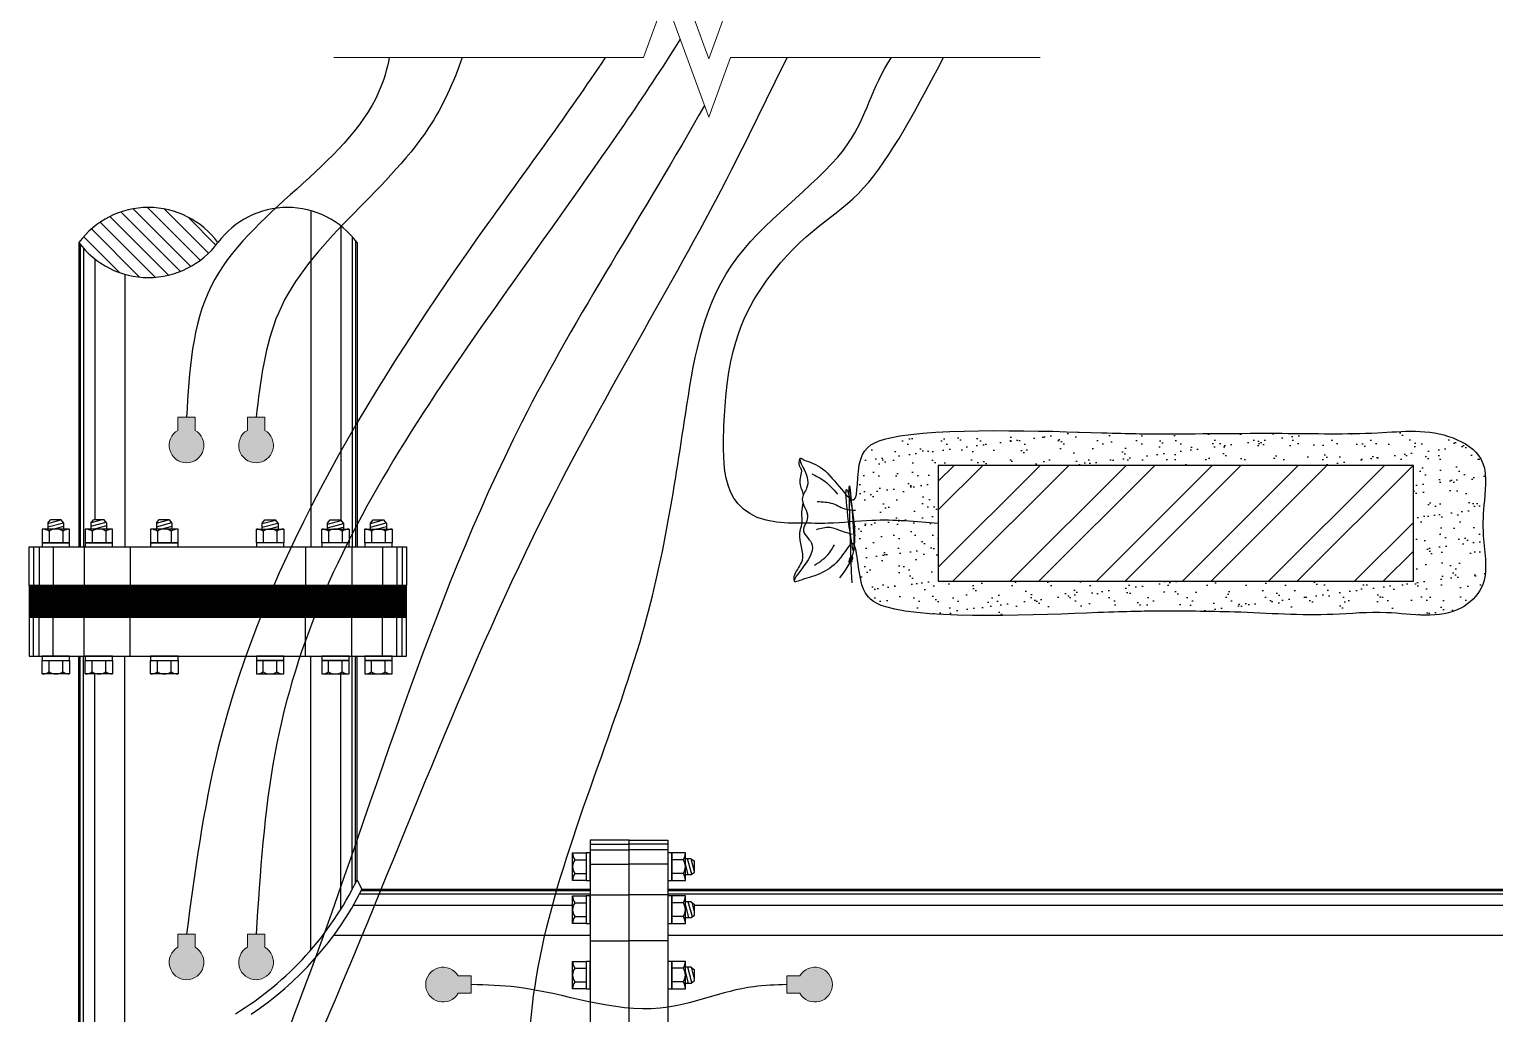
# Model space of a CAD drawing. Header units: inches. Extents: x 0 to 4744, y 0 to 4696.
# Drawn here: x 2213.6 to 2276.8, y 4483.1 to 4525.5 of the extents above; entities that cross this region are included whole.
import ezdxf

# ---------------------------------------------------------------- set-up
doc = ezdxf.new("R2010")
doc.units = ezdxf.units.IN
doc.header["$LTSCALE"] = 0.2
doc.header["$MEASUREMENT"] = 0
doc.layers.add('E-ANDS', color=171, linetype='Continuous')
for name, color, linetype, lineweight in [('E-WELD', 52, 'Continuous', 15), ('E-WIRE-LEAD', 50, 'Continuous', 25), ('G-DIMS-JOG', 6, 'Continuous', 20), ('U-PIPE-FIK', 221, 'Continuous', 20)]:
    doc.layers.add(name, color=color, linetype=linetype, lineweight=lineweight)
pattern_1 = [(15, (2859.29862, 5689.04809), (-0.038870296, 0.145065921), [])]
pattern_2 = [(285, (3426.97557, 3844.856), (0.145065921, 0.038870296), [])]

msp = doc.modelspace()

# ---------------------------------------------------------------- hatches: boundary and pattern name
h = msp.add_hatch()
h.set_pattern_fill('ANSI31', color=256, scale=3.781419, angle=450)
h.set_pattern_definition([(135, (-1015.8077, 3841.14934), (-0.33423339, -0.33423339), [])])
h.paths.add_polyline_path([(2221.73248, 4516.33726, 0.50375448), (2215.73248, 4516.33726, 0.50375448)])
h = msp.add_hatch()
h.set_pattern_fill('ANSI31', color=256, scale=1.201466, angle=690)
h.set_pattern_definition(pattern_1)
h.paths.add_polyline_path([(2215.08768, 4504.22431), (2214.97485, 4504.36981), (2214.51295, 4504.36981), (2214.40012, 4504.22431), (2214.40012, 4503.97162), (2215.08768, 4503.97162)])
h = msp.add_hatch()
h.set_pattern_fill('ANSI31', color=256, scale=1.201466, angle=690)
h.set_pattern_definition(pattern_1)
h.paths.add_polyline_path([(2216.94423, 4504.22431), (2216.8314, 4504.36981), (2216.3695, 4504.36981), (2216.25667, 4504.22431), (2216.25667, 4503.97162), (2216.94423, 4503.97162)])
h = msp.add_hatch()
h.set_pattern_fill('ANSI31', color=256, scale=1.201466, angle=690)
h.set_pattern_definition(pattern_1)
h.paths.add_polyline_path([(2219.76344, 4504.22431), (2219.65062, 4504.36981), (2219.18871, 4504.36981), (2219.07589, 4504.22431), (2219.07589, 4503.97162), (2219.76344, 4503.97162)])
h = msp.add_hatch()
h.set_pattern_fill('ANSI31', color=256, scale=1.201466, angle=690)
h.set_pattern_definition(pattern_1)
h.paths.add_polyline_path([(2223.63772, 4504.22431), (2223.75055, 4504.36981), (2224.21246, 4504.36981), (2224.32528, 4504.22431), (2224.32528, 4503.97162), (2223.63772, 4503.97162)])
h = msp.add_hatch()
h.set_pattern_fill('ANSI31', color=256, scale=1.201466, angle=690)
h.set_pattern_definition(pattern_1)
h.paths.add_polyline_path([(2226.45694, 4504.22431), (2226.56976, 4504.36981), (2227.03167, 4504.36981), (2227.1445, 4504.22431), (2227.1445, 4503.97162), (2226.45694, 4503.97162)])
h = msp.add_hatch()
h.set_pattern_fill('ANSI31', color=256, scale=1.201466, angle=690)
h.set_pattern_definition(pattern_1)
h.paths.add_polyline_path([(2228.31349, 4504.22431), (2228.42632, 4504.36981), (2228.88822, 4504.36981), (2229.00105, 4504.22431), (2229.00105, 4503.97162), (2228.31349, 4503.97162)])
h = msp.add_hatch()
h.set_pattern_fill('ANSI31', color=256, scale=1.201466, angle=600)
h.set_pattern_definition(pattern_2)
h.paths.add_polyline_path([(2242.15178, 4489.06695), (2242.29729, 4489.17977), (2242.29729, 4489.64168), (2242.15178, 4489.7545), (2241.8991, 4489.7545), (2241.8991, 4489.06695)])
h = msp.add_hatch()
h.set_pattern_fill('ANSI31', color=256, scale=1.201466, angle=600)
h.set_pattern_definition(pattern_2)
h.paths.add_polyline_path([(2242.15178, 4487.21039), (2242.29729, 4487.32322), (2242.29729, 4487.78512), (2242.15178, 4487.89795), (2241.8991, 4487.89795), (2241.8991, 4487.21039)])
h = msp.add_hatch()
h.set_pattern_fill('ANSI31', color=256, scale=1.201466, angle=600)
h.set_pattern_definition(pattern_2)
h.paths.add_polyline_path([(2242.15178, 4484.39118), (2242.29729, 4484.50401), (2242.29729, 4484.96591), (2242.15178, 4485.07874), (2241.8991, 4485.07874), (2241.8991, 4484.39118)])
at = {"layer": 'E-ANDS'}
h = msp.add_hatch(dxfattribs=at)
h.set_pattern_fill('AR-SAND', color=256, scale=0.540805, angle=180)
h.set_pattern_definition([(217.5, (1635.7619, 620.3028), (0.03406715, -1.04203683), [0, -0.82202431, 0, -0.9193693, 0, -0.87880889]), (187.5, (1635.7619, 620.3028), (-0.9571049, -1.52623203), [0, -0.44346049, 0, -0.7409035, 0, -0.28392287]), (147.5, (1636.4271, 620.3028), (-1.68414495, -0.00306045), [0, -0.27040273, 0, -0.97344985, 0, -1.27089285]), (137.5, (1636.4271, 620.3028), (-1.6257297, -0.47465175), [0, -0.13520137, 0, -0.63815045, 0, -0.73008738])])
edge = h.paths.add_edge_path()
edge.add_spline(control_points=[(2249.18416, 4503.28442), (2249.3241, 4503.02761), (2249.36526, 4501.27902), (2251.0068, 4499.97273), (2260.05404, 4500.40971), (2262.29677, 4500.43678), (2266.02996, 4500.42532), (2269.19101, 4500.17824), (2272.41979, 4500.51209), (2274.8713, 4499.95203), (2276.66637, 4501.65821), (2276.23619, 4503.49083), (2276.35691, 4505.25696), (2276.55846, 4507.06229), (2274.46502, 4508.36851), (2271.44053, 4508.03143), (2267.37897, 4508.14655), (2262.89276, 4508.06176), (2260.05184, 4508.11289), (2251.25752, 4508.42624), (2249.17198, 4507.29258), (2249.3912, 4505.16018), (2249.09664, 4505.23514), (2249.04816, 4505.26533)], knot_values=[3.64668694, 3.64668694, 3.64668694, 3.64668694, 5.79161779, 7.83904331, 14.76296049, 18.68407004, 23.36805119, 29.58792834, 32.97475265, 37.70071389, 39.5063217, 42.7723517, 45.00297157, 47.62889379, 49.82782979, 54.60754546, 60.6308617, 68.28693928, 71.98865854, 78.89467464, 81.18338428, 83.78706041, 84.21330523, 84.21330523, 84.21330523, 84.21330523], degree=3, periodic=0)
edge.add_spline(control_points=[(2249.04816, 4505.26533), (2249.05755, 4505.15662), (2249.06736, 4505.03691), (2249.07717, 4504.91111)], knot_values=[4.38798511, 4.38798511, 4.38798511, 4.38798511, 4.67693411, 4.67693411, 4.67693411, 4.67693411], degree=3, periodic=0)
edge.add_spline(control_points=[(2249.07717, 4504.91111), (2249.16488, 4504.42614), (2249.23119, 4503.79758), (2249.18416, 4503.28442)], knot_values=[10.48134899, 10.48134899, 10.48134899, 10.48134899, 11.66957798, 11.66957798, 11.66957798, 11.66957798], degree=3, periodic=0)
h.paths.add_polyline_path([(2252.80693, 4506.72114), (2273.30693, 4506.72114), (2273.30693, 4501.72114), (2252.80693, 4501.72114)], flags=16)
h = msp.add_hatch(dxfattribs=at)
h.set_pattern_fill('ANSI32', color=256, scale=7, angle=180)
h.set_pattern_definition([(225, (1364.071, 1830.4432), (1.8561553, -1.8561553), []), (225, (1362.8334, 1830.4432), (1.8561553, -1.8561553), [])])
h.paths.add_polyline_path([(2273.30693, 4506.72114), (2273.30693, 4501.72114), (2252.80693, 4501.72114), (2252.80693, 4506.72114)])
at = {"layer": 'E-WELD'}
h = msp.add_hatch(color=256, dxfattribs=at)
h.dxf.hatch_style = 1
edge = h.paths.add_edge_path()
edge.add_line((2220.75365, 4508.80391), (2220.00365, 4508.80391))
edge.add_line((2220.00365, 4508.80391), (2220.00365, 4508.23447))
edge.add_arc((2220.37865, 4507.58495), 0.75, 120, 420)
edge.add_line((2220.75365, 4508.23447), (2220.75365, 4508.80391))
h = msp.add_hatch(color=256, dxfattribs=at)
h.dxf.hatch_style = 1
edge = h.paths.add_edge_path()
edge.add_line((2223.75365, 4508.80391), (2223.00365, 4508.80391))
edge.add_line((2223.00365, 4508.80391), (2223.00365, 4508.23447))
edge.add_arc((2223.37865, 4507.58495), 0.75, 120, 420)
edge.add_line((2223.75365, 4508.23447), (2223.75365, 4508.80391))
h = msp.add_hatch(color=256, dxfattribs=at)
h.dxf.hatch_style = 1
edge = h.paths.add_edge_path()
edge.add_line((2220.75365, 4486.50262), (2220.00365, 4486.50262))
edge.add_line((2220.00365, 4486.50262), (2220.00365, 4485.93318))
edge.add_arc((2220.37865, 4485.28366), 0.75, 120, 420)
edge.add_line((2220.75365, 4485.93318), (2220.75365, 4486.50262))
h = msp.add_hatch(color=256, dxfattribs=at)
h.dxf.hatch_style = 1
edge = h.paths.add_edge_path()
edge.add_line((2223.75365, 4486.50262), (2223.00365, 4486.50262))
edge.add_line((2223.00365, 4486.50262), (2223.00365, 4485.93318))
edge.add_arc((2223.37865, 4485.28366), 0.75, 120, 420)
edge.add_line((2223.75365, 4485.93318), (2223.75365, 4486.50262))
h = msp.add_hatch(color=256, dxfattribs=at)
h.dxf.hatch_style = 1
edge = h.paths.add_edge_path()
edge.add_line((2232.66379, 4484.69717), (2232.66379, 4483.94717))
edge.add_line((2232.66379, 4483.94717), (2232.09435, 4483.94717))
edge.add_arc((2231.44483, 4484.32217), 0.75, 30, 330, ccw=False)
edge.add_line((2232.09435, 4484.69717), (2232.66379, 4484.69717))
h = msp.add_hatch(color=256, dxfattribs=at)
h.dxf.hatch_style = 1
edge = h.paths.add_edge_path()
edge.add_line((2246.27062, 4484.69717), (2246.27062, 4483.94717))
edge.add_line((2246.27062, 4483.94717), (2246.84006, 4483.94717))
edge.add_arc((2247.48958, 4484.32217), 0.75, 210, 510)
edge.add_line((2246.84006, 4484.69717), (2246.27062, 4484.69717))
at = {"layer": 'U-PIPE-FIK'}
h = msp.add_hatch(dxfattribs=at)
h.set_pattern_fill('ANSI31', color=256, scale=0.251877, angle=90)
h.set_pattern_definition([(135, (1802.482115, 729.05232), (-0.02226299851, -0.02226299851), [])])
h.paths.add_polyline_path([(2229.86904, 4501.53973), (2213.59593, 4501.53973), (2213.59593, 4500.15687), (2229.86904, 4500.15687)])

# ---------------------------------------------------------------- linework, layer by layer
for p, q in [((2225.74487, 4517.70863), (2225.74487, 4503.21169)), ((2227.03888, 4517.05086), (2227.03888, 4504.36051)), ((2215.73248, 4516.33726), (2215.73248, 4503.21169)), ((2215.79221, 4516.2588), (2215.79221, 4503.21169)), ((2227.52718, 4516.59052), (2227.52718, 4503.21169)), ((2227.67275, 4516.41571), (2227.67275, 4503.21169)), ((2227.73248, 4516.33726), (2227.73248, 4503.21169)), ((2215.93778, 4516.08399), (2215.93778, 4503.21169)), ((2216.42608, 4515.62365), (2216.42608, 4504.36981)), ((2217.72009, 4514.96588), (2217.72009, 4503.21169)), ((2214.40012, 4504.22431), (2214.51295, 4504.36981)), ((2215.08768, 4504.22431), (2214.97485, 4504.36981)), ((2216.25667, 4504.22431), (2216.3695, 4504.36981)), ((2216.94423, 4504.22431), (2216.8314, 4504.36981)), ((2219.07589, 4504.22431), (2219.18871, 4504.36981)), ((2219.76344, 4504.22431), (2219.65062, 4504.36981)), ((2223.63772, 4504.22431), (2223.75055, 4504.36981)), ((2224.32528, 4504.22431), (2224.21246, 4504.36981)), ((2226.45694, 4504.22431), (2226.56976, 4504.36981)), ((2227.1445, 4504.22431), (2227.03167, 4504.36981)), ((2228.31349, 4504.22431), (2228.42632, 4504.36981)), ((2229.00105, 4504.22431), (2228.88822, 4504.36981)), ((2214.44828, 4503.88414), (2214.44828, 4503.38741)), ((2215.03952, 4503.88414), (2215.03952, 4503.38741)), ((2216.30483, 4503.88414), (2216.30483, 4503.38741)), ((2216.89607, 4503.88414), (2216.89607, 4503.38741)), ((2219.12404, 4503.88414), (2219.12404, 4503.38741)), ((2219.71528, 4503.88414), (2219.71528, 4503.38741)), ((2223.68588, 4503.88414), (2223.68588, 4503.38741)), ((2224.27712, 4503.88414), (2224.27712, 4503.38741)), ((2226.5051, 4503.88414), (2226.5051, 4503.38741)), ((2227.09634, 4503.88414), (2227.09634, 4503.38741)), ((2228.36165, 4503.88414), (2228.36165, 4503.38741)), ((2228.95289, 4503.88414), (2228.95289, 4503.38741)), ((2213.77951, 4503.21169), (2213.77951, 4501.53973)), ((2214.01757, 4503.21169), (2214.01757, 4501.53973)), ((2214.62969, 4503.21169), (2214.62969, 4501.53973)), ((2215.95596, 4503.21169), (2215.95596, 4501.53973)), ((2217.94893, 4503.21169), (2217.94893, 4501.53973)), ((2225.51604, 4503.21169), (2225.51604, 4501.53973)), ((2227.50901, 4503.21169), (2227.50901, 4501.53973)), ((2228.83528, 4503.21169), (2228.83528, 4501.53973)), ((2229.4474, 4503.21169), (2229.4474, 4501.53973)), ((2229.68546, 4503.21169), (2229.68546, 4501.53973)), ((2213.77951, 4498.48491), (2213.77951, 4500.15687)), ((2214.01757, 4498.48491), (2214.01757, 4500.15687)), ((2214.62969, 4498.48491), (2214.62969, 4500.15687)), ((2215.95596, 4498.48491), (2215.95596, 4500.15687)), ((2217.94893, 4498.48491), (2217.94893, 4500.15687)), ((2225.51604, 4498.48491), (2225.51604, 4500.15687)), ((2227.50901, 4498.48491), (2227.50901, 4500.15687)), ((2228.83528, 4498.48491), (2228.83528, 4500.15687)), ((2229.4474, 4498.48491), (2229.4474, 4500.15687)), ((2229.68546, 4498.48491), (2229.68546, 4500.15687)), ((2215.73248, 4466.35938), (2215.73248, 4498.48491)), ((2215.79221, 4466.35938), (2215.79221, 4498.48491)), ((2215.93778, 4466.35938), (2215.93778, 4498.48491)), ((2217.72009, 4466.35938), (2217.72009, 4498.48491)), ((2225.74487, 4485.82022), (2225.74487, 4498.48491)), ((2227.52718, 4488.42214), (2227.52718, 4498.48491)), ((2227.67275, 4488.72254), (2227.67275, 4498.48491)), ((2227.73248, 4488.84472), (2227.73248, 4498.48491)), ((2214.44828, 4497.81246), (2214.44828, 4498.30919)), ((2215.03952, 4497.81246), (2215.03952, 4498.30919)), ((2216.30483, 4497.81246), (2216.30483, 4498.30919)), ((2216.89607, 4497.81246), (2216.89607, 4498.30919)), ((2219.12404, 4497.81246), (2219.12404, 4498.30919)), ((2219.71528, 4497.81246), (2219.71528, 4498.30919)), ((2223.68588, 4497.81246), (2223.68588, 4498.30919)), ((2224.27712, 4497.81246), (2224.27712, 4498.30919)), ((2226.5051, 4497.81246), (2226.5051, 4498.30919)), ((2227.09634, 4497.81246), (2227.09634, 4498.30919)), ((2228.36165, 4497.81246), (2228.36165, 4498.30919)), ((2228.95289, 4497.81246), (2228.95289, 4498.30919)), ((2216.42608, 4467.11931), (2216.42608, 4497.72498)), ((2227.03888, 4487.58132), (2227.03888, 4497.72498)), ((2237.79524, 4490.37511), (2239.46721, 4490.37511)), ((2241.13917, 4490.37511), (2239.46721, 4490.37511)), ((2237.1228, 4489.70634), (2237.61953, 4489.70634)), ((2237.79524, 4490.13706), (2239.46721, 4490.13706)), ((2241.13917, 4490.13706), (2239.46721, 4490.13706)), ((2241.81161, 4489.70634), (2241.31488, 4489.70634)), ((2242.15178, 4489.7545), (2242.29729, 4489.64168)), ((2237.1228, 4489.1151), (2237.61953, 4489.1151)), ((2237.79524, 4489.52493), (2239.46721, 4489.52493)), ((2241.13917, 4489.52493), (2239.46721, 4489.52493)), ((2241.81161, 4489.1151), (2241.31488, 4489.1151)), ((2242.15178, 4489.06695), (2242.29729, 4489.17977)), ((2227.73248, 4488.84472), (2227.94475, 4488.42214)), ((2237.79524, 4488.36241), (2227.91422, 4488.36241)), ((2237.79524, 4488.42214), (2227.94475, 4488.42214)), ((2336.97771, 4488.42214), (2241.13917, 4488.42214)), ((2336.89925, 4488.36241), (2241.13917, 4488.36241)), ((2237.03531, 4487.72854), (2227.56763, 4487.72854)), ((2237.79524, 4488.21684), (2227.83831, 4488.21684)), ((2237.1228, 4487.84979), (2237.61953, 4487.84979)), ((2237.79524, 4488.19866), (2239.46721, 4488.19866)), ((2241.13917, 4488.19866), (2239.46721, 4488.19866)), ((2336.72445, 4488.21684), (2241.13917, 4488.21684)), ((2241.81161, 4487.84979), (2241.31488, 4487.84979)), ((2242.15178, 4487.89795), (2242.29729, 4487.78512)), ((2336.26411, 4487.72854), (2242.29729, 4487.72854)), ((2237.1228, 4487.25855), (2237.61953, 4487.25855)), ((2241.81161, 4487.25855), (2241.31488, 4487.25855)), ((2242.15178, 4487.21039), (2242.29729, 4487.32322)), ((2237.79524, 4486.43454), (2226.71889, 4486.43454)), ((2335.60634, 4486.43454), (2241.13917, 4486.43454)), ((2237.79524, 4486.20569), (2239.46721, 4486.20569)), ((2241.13917, 4486.20569), (2239.46721, 4486.20569)), ((2237.1228, 4485.03058), (2237.61953, 4485.03058)), ((2241.81161, 4485.03058), (2241.31488, 4485.03058)), ((2242.15178, 4485.07874), (2242.29729, 4484.96591)), ((2237.1228, 4484.43934), (2237.61953, 4484.43934)), ((2241.81161, 4484.43934), (2241.31488, 4484.43934)), ((2242.15178, 4484.39118), (2242.29729, 4484.50401))]:
    msp.add_line(p, q)
for points in [[(2214.40012, 4504.22431), (2214.40012, 4503.97162)], [(2214.97485, 4504.36981), (2214.51295, 4504.36981)], [(2215.08768, 4503.97162), (2215.08768, 4504.22431)], [(2216.25667, 4504.22431), (2216.25667, 4503.97162)], [(2216.8314, 4504.36981), (2216.3695, 4504.36981)], [(2216.94423, 4503.97162), (2216.94423, 4504.22431)], [(2219.07589, 4504.22431), (2219.07589, 4503.97162)], [(2219.65062, 4504.36981), (2219.18871, 4504.36981)], [(2219.76344, 4503.97162), (2219.76344, 4504.22431)], [(2223.63772, 4503.97162), (2223.63772, 4504.22431)], [(2223.75055, 4504.36981), (2224.21246, 4504.36981)], [(2224.32528, 4504.22431), (2224.32528, 4503.97162)], [(2226.45694, 4503.97162), (2226.45694, 4504.22431)], [(2226.56976, 4504.36981), (2227.03167, 4504.36981)], [(2227.1445, 4504.22431), (2227.1445, 4503.97162)], [(2228.31349, 4503.97162), (2228.31349, 4504.22431)], [(2228.42632, 4504.36981), (2228.88822, 4504.36981)], [(2229.00105, 4504.22431), (2229.00105, 4503.97162)], [(2215.33514, 4503.38741), (2215.33514, 4503.97162), (2214.15266, 4503.97162), (2214.15266, 4503.38741)], [(2217.19169, 4503.38741), (2217.19169, 4503.97162), (2216.00921, 4503.97162), (2216.00921, 4503.38741)], [(2220.0109, 4503.38741), (2220.0109, 4503.97162), (2218.82843, 4503.97162), (2218.82843, 4503.38741)], [(2223.39026, 4503.38741), (2223.39026, 4503.97162), (2224.57274, 4503.97162), (2224.57274, 4503.38741)], [(2226.20948, 4503.38741), (2226.20948, 4503.97162), (2227.39196, 4503.97162), (2227.39196, 4503.38741)], [(2228.06603, 4503.38741), (2228.06603, 4503.97162), (2229.24851, 4503.97162), (2229.24851, 4503.38741)], [(2214.15266, 4503.38741), (2215.33514, 4503.38741)], [(2216.00921, 4503.38741), (2217.19169, 4503.38741)], [(2218.82843, 4503.38741), (2220.0109, 4503.38741)], [(2224.57274, 4503.38741), (2223.39026, 4503.38741)], [(2227.39196, 4503.38741), (2226.20948, 4503.38741)], [(2229.24851, 4503.38741), (2228.06603, 4503.38741)], [(2214.15266, 4498.30919), (2215.33514, 4498.30919)], [(2215.33514, 4498.30919), (2215.33514, 4497.72498), (2214.15266, 4497.72498), (2214.15266, 4498.30919)], [(2217.19169, 4498.30919), (2217.19169, 4497.72498), (2216.00921, 4497.72498), (2216.00921, 4498.30919)], [(2216.00921, 4498.30919), (2217.19169, 4498.30919)], [(2218.82843, 4498.30919), (2220.0109, 4498.30919)], [(2220.0109, 4498.30919), (2220.0109, 4497.72498), (2218.82843, 4497.72498), (2218.82843, 4498.30919)], [(2223.39026, 4498.30919), (2223.39026, 4497.72498), (2224.57274, 4497.72498), (2224.57274, 4498.30919)], [(2224.57274, 4498.30919), (2223.39026, 4498.30919)], [(2226.20948, 4498.30919), (2226.20948, 4497.72498), (2227.39196, 4497.72498), (2227.39196, 4498.30919)], [(2227.39196, 4498.30919), (2226.20948, 4498.30919)], [(2228.06603, 4498.30919), (2228.06603, 4497.72498), (2229.24851, 4497.72498), (2229.24851, 4498.30919)], [(2229.24851, 4498.30919), (2228.06603, 4498.30919)], [(2237.61953, 4488.81948), (2237.03531, 4488.81948), (2237.03531, 4490.00196), (2237.61953, 4490.00196)], [(2237.61953, 4490.00196), (2237.61953, 4488.81948)], [(2241.31488, 4490.00196), (2241.31488, 4488.81948)], [(2241.31488, 4488.81948), (2241.8991, 4488.81948), (2241.8991, 4490.00196), (2241.31488, 4490.00196)], [(2242.15178, 4489.7545), (2241.8991, 4489.7545)], [(2242.29729, 4489.17977), (2242.29729, 4489.64168)], [(2241.8991, 4489.06695), (2242.15178, 4489.06695)], [(2237.61953, 4486.96293), (2237.03531, 4486.96293), (2237.03531, 4488.14541), (2237.61953, 4488.14541)], [(2237.61953, 4488.14541), (2237.61953, 4486.96293)], [(2241.31488, 4486.96293), (2241.8991, 4486.96293), (2241.8991, 4488.14541), (2241.31488, 4488.14541)], [(2241.31488, 4488.14541), (2241.31488, 4486.96293)], [(2242.15178, 4487.89795), (2241.8991, 4487.89795)], [(2242.29729, 4487.32322), (2242.29729, 4487.78512)], [(2241.8991, 4487.21039), (2242.15178, 4487.21039)], [(2237.61953, 4484.14372), (2237.03531, 4484.14372), (2237.03531, 4485.3262), (2237.61953, 4485.3262)], [(2237.61953, 4485.3262), (2237.61953, 4484.14372)], [(2241.31488, 4485.3262), (2241.31488, 4484.14372)], [(2241.31488, 4484.14372), (2241.8991, 4484.14372), (2241.8991, 4485.3262), (2241.31488, 4485.3262)], [(2242.15178, 4485.07874), (2241.8991, 4485.07874)], [(2242.29729, 4484.50401), (2242.29729, 4484.96591)], [(2241.8991, 4484.39118), (2242.15178, 4484.39118)]]:
    msp.add_lwpolyline(points)
for points in [[(2213.59593, 4501.53973), (2213.59593, 4503.21169), (2229.86904, 4503.21169), (2229.86904, 4501.53973)], [(2215.33514, 4503.38741), (2214.15266, 4503.38741), (2214.15266, 4503.21169), (2215.33514, 4503.21169)], [(2217.19169, 4503.38741), (2216.00921, 4503.38741), (2216.00921, 4503.21169), (2217.19169, 4503.21169)], [(2220.0109, 4503.38741), (2218.82843, 4503.38741), (2218.82843, 4503.21169), (2220.0109, 4503.21169)], [(2224.57274, 4503.38741), (2223.39026, 4503.38741), (2223.39026, 4503.21169), (2224.57274, 4503.21169)], [(2227.39196, 4503.38741), (2226.20948, 4503.38741), (2226.20948, 4503.21169), (2227.39196, 4503.21169)], [(2229.24851, 4503.38741), (2228.06603, 4503.38741), (2228.06603, 4503.21169), (2229.24851, 4503.21169)], [(2213.59593, 4500.15687), (2213.59593, 4498.48491), (2229.86904, 4498.48491), (2229.86904, 4500.15687)], [(2215.33514, 4498.48491), (2214.15266, 4498.48491), (2214.15266, 4498.30919), (2215.33514, 4498.30919)], [(2217.19169, 4498.48491), (2216.00921, 4498.48491), (2216.00921, 4498.30919), (2217.19169, 4498.30919)], [(2220.0109, 4498.48491), (2218.82843, 4498.48491), (2218.82843, 4498.30919), (2220.0109, 4498.30919)], [(2224.57274, 4498.48491), (2223.39026, 4498.48491), (2223.39026, 4498.30919), (2224.57274, 4498.30919)], [(2227.39196, 4498.48491), (2226.20948, 4498.48491), (2226.20948, 4498.30919), (2227.39196, 4498.30919)], [(2229.24851, 4498.48491), (2228.06603, 4498.48491), (2228.06603, 4498.30919), (2229.24851, 4498.30919)], [(2239.46721, 4490.5587), (2237.79524, 4490.5587), (2237.79524, 4474.28558), (2239.46721, 4474.28558)], [(2239.46721, 4490.5587), (2241.13917, 4490.5587), (2241.13917, 4474.28558), (2239.46721, 4474.28558)], [(2237.79524, 4488.81948), (2237.79524, 4490.00196), (2237.61953, 4490.00196), (2237.61953, 4488.81948)], [(2241.31488, 4488.81948), (2241.31488, 4490.00196), (2241.13917, 4490.00196), (2241.13917, 4488.81948)], [(2237.79524, 4486.96293), (2237.79524, 4488.14541), (2237.61953, 4488.14541), (2237.61953, 4486.96293)], [(2241.31488, 4486.96293), (2241.31488, 4488.14541), (2241.13917, 4488.14541), (2241.13917, 4486.96293)], [(2237.79524, 4484.14372), (2237.79524, 4485.3262), (2237.61953, 4485.3262), (2237.61953, 4484.14372)], [(2241.31488, 4484.14372), (2241.31488, 4485.3262), (2241.13917, 4485.3262), (2241.13917, 4484.14372)]]:
    msp.add_lwpolyline(points, close=True)
for centre, radius, start, end in [((2218.73248, 4514.11525), 3.73327, 36.526229, 143.473771), ((2224.73248, 4514.11525), 3.73327, 36.526229, 143.473771), ((2218.73248, 4518.55926), 3.73327, 216.526229, 323.473771), ((2214.15266, 4503.4284), 0.54322, 57.030424, 90), ((2214.7439, 4503.4284), 0.54322, 57.030424, 122.9695969), ((2215.33514, 4503.4284), 0.54322, 90, 122.969576), ((2216.00921, 4503.4284), 0.54322, 57.030424, 90), ((2216.60045, 4503.4284), 0.54322, 57.030424, 122.9695969), ((2217.19169, 4503.4284), 0.54322, 90, 122.969576), ((2218.82843, 4503.4284), 0.54322, 57.030424, 90), ((2219.41966, 4503.4284), 0.54322, 57.030424, 122.9695969), ((2220.0109, 4503.4284), 0.54322, 90, 122.969576), ((2223.39026, 4503.4284), 0.54322, 57.030424, 90), ((2223.9815, 4503.4284), 0.54322, 57.030424, 122.9695969), ((2224.57274, 4503.4284), 0.54322, 90, 122.969576), ((2226.20948, 4503.4284), 0.54322, 57.030424, 90), ((2226.80072, 4503.4284), 0.54322, 57.030424, 122.9695969), ((2227.39196, 4503.4284), 0.54322, 90, 122.969576), ((2228.06603, 4503.4284), 0.54322, 57.030424, 90), ((2228.65727, 4503.4284), 0.54322, 57.030424, 122.9695969), ((2229.24851, 4503.4284), 0.54322, 90, 122.969576), ((2214.15266, 4498.2682), 0.54322, 270, 302.969576), ((2214.7439, 4498.2682), 0.54322, 237.0304031, 302.969576), ((2215.33514, 4498.2682), 0.54322, 237.030424, 270), ((2216.00921, 4498.2682), 0.54322, 270, 302.969576), ((2216.60045, 4498.2682), 0.54322, 237.0304031, 302.969576), ((2217.19169, 4498.2682), 0.54322, 237.030424, 270), ((2218.82843, 4498.2682), 0.54322, 270, 302.969576), ((2219.41966, 4498.2682), 0.54322, 237.0304031, 302.969576), ((2220.0109, 4498.2682), 0.54322, 237.030424, 270), ((2223.39026, 4498.2682), 0.54322, 270, 302.969576), ((2223.9815, 4498.2682), 0.54322, 237.0304031, 302.969576), ((2224.57274, 4498.2682), 0.54322, 237.030424, 270), ((2226.20948, 4498.2682), 0.54322, 270, 302.969576), ((2226.80072, 4498.2682), 0.54322, 237.0304031, 302.969576), ((2227.39196, 4498.2682), 0.54322, 237.030424, 270), ((2228.06603, 4498.2682), 0.54322, 270, 302.969576), ((2228.65727, 4498.2682), 0.54322, 237.0304031, 302.969576), ((2229.24851, 4498.2682), 0.54322, 237.030424, 270), ((2237.57854, 4490.00196), 0.54322, 180, 212.969576), ((2237.57854, 4489.41072), 0.54322, 147.0304031, 212.969576), ((2241.35587, 4490.00196), 0.54322, 327.030424, 0), ((2241.35587, 4489.41072), 0.54322, 327.030424, 32.9695969), ((2237.57854, 4488.81948), 0.54322, 147.030424, 180), ((2241.35587, 4488.81948), 0.54322, 0, 32.969576), ((2215.31467, 4494.83996), 13.7893, 301.3775241, 334.2290763), ((2215.31467, 4494.83996), 14.16712, 303.6808372, 333.0631875), ((2237.57854, 4488.14541), 0.54322, 180, 212.969576), ((2237.57854, 4487.55417), 0.54322, 147.0304031, 212.969576), ((2241.35587, 4488.14541), 0.54322, 327.030424, 0), ((2241.35587, 4487.55417), 0.54322, 327.030424, 32.9695969), ((2237.57854, 4486.96293), 0.54322, 147.030424, 180), ((2241.35587, 4486.96293), 0.54322, 0, 32.969576), ((2237.57854, 4485.3262), 0.54322, 180, 212.969576), ((2241.35587, 4485.3262), 0.54322, 327.030424, 0), ((2237.57854, 4484.73496), 0.54322, 147.0304031, 212.969576), ((2241.35587, 4484.73496), 0.54322, 327.030424, 32.9695969), ((2237.57854, 4484.14372), 0.54322, 147.030424, 180), ((2241.35587, 4484.14372), 0.54322, 0, 32.969576)]:
    msp.add_arc(centre, radius, start, end)
at = {"layer": 'E-ANDS'}
msp.add_lwpolyline([(2252.80693, 4501.72114), (2273.30693, 4501.72114), (2273.30693, 4506.72114), (2252.80693, 4506.72114)], close=True, dxfattribs=at)
for points, knots in [([(2247.01564, 4506.95075), (2247.28213, 4506.8636), (2248.12126, 4506.58918), (2249.4882, 4504.21672), (2249.17198, 4507.29258), (2251.25752, 4508.42624), (2260.05184, 4508.11289), (2262.89276, 4508.06176), (2267.37897, 4508.14655), (2271.44053, 4508.03143), (2274.46502, 4508.36851), (2276.55846, 4507.06229), (2276.35691, 4505.25696), (2276.23619, 4503.49083), (2276.66637, 4501.65821), (2274.8713, 4499.95203), (2272.41979, 4500.51209), (2269.19101, 4500.17824), (2266.02996, 4500.42532), (2262.29677, 4500.43678), (2260.05404, 4500.40971), (2251.0068, 4499.97273), (2249.2858, 4501.34225), (2249.33194, 4504.01122), (2248.36207, 4502.2022), (2247.51909, 4501.96073), (2246.91842, 4501.78868)], [0, 0, 0, 0, 1.29351612, 4.07293176, 6.67660789, 8.96531752, 15.87133363, 19.57305289, 27.22913046, 33.25244671, 38.03216237, 40.23109838, 42.85702059, 45.08764046, 48.35367047, 50.15927828, 54.88523951, 58.27206383, 64.49194097, 69.17592212, 73.09703168, 80.02094886, 82.06837438, 84.75142332, 85.879805, 88.67692456, 88.67692456, 88.67692456, 88.67692456]), ([(2246.84143, 4507.01488), (2246.80293, 4506.91027), (2246.74833, 4506.76189), (2246.98855, 4506.4868), (2246.7134, 4506.0221), (2246.94579, 4505.65186), (2246.97549, 4505.45463), (2246.97803, 4505.42984)], [0, 0, 0, 0, 0.4383648, 0.62173043, 1.48545857, 2.26819721, 2.3801018, 2.3801018, 2.3801018, 2.3801018]), ([(2246.96292, 4505.1102), (2246.94329, 4504.97399), (2246.88033, 4504.66414), (2246.95705, 4504.22162), (2246.68057, 4503.55495), (2247.18406, 4502.74259), (2246.64029, 4502.17035), (2246.55123, 4501.82704), (2246.59158, 4501.72818)], [2.8527064, 2.8527064, 2.8527064, 2.8527064, 3.44866042, 4.19107246, 4.7783653, 6.50375008, 7.49880214, 7.7973161, 7.7973161, 7.7973161, 7.7973161])]:
    msp.add_open_spline(points, degree=3, knots=knots, dxfattribs=at)
for points in [[(2247.01564, 4506.95075), (2246.86392, 4507.02051), (2247.02201, 4506.53917), (2247.12919, 4505.74489), (2246.93989, 4505.27134), (2247.17221, 4504.48783), (2246.99152, 4503.90235), (2247.37011, 4503.28243), (2246.66224, 4501.7132), (2246.91842, 4501.78868)], [(2247.35435, 4506.35174), (2247.83434, 4506.09711), (2248.4589, 4505.47793)], [(2249.08717, 4501.66039), (2249.01235, 4505.64344), (2249.15157, 4503.04293), (2248.836, 4505.662), (2249.15157, 4503.04293), (2248.55113, 4501.87541)], [(2247.57944, 4505.16154), (2248.25361, 4505.07394), (2248.84898, 4504.82862), (2249.23422, 4504.79358)], [(2252.80693, 4504.22114), (2249.94807, 4504.34376), (2248.05335, 4504.22315), (2246.90686, 4504.23521)], [(2247.55318, 4503.96126), (2248.13186, 4504.05167), (2248.6333, 4503.8962), (2249.10715, 4503.75706)], [(2247.47171, 4502.41253), (2248.11346, 4502.94683), (2248.32508, 4503.2967)], [(2249.04663, 4502.68092), (2248.96084, 4502.53707), (2249.07909, 4502.81316), (2249.08836, 4502.66004), (2248.95852, 4502.66931), (2249.08836, 4502.57884), (2249.05127, 4502.67859)]]:
    msp.add_spline(points, degree=3, dxfattribs=at)
at = {"layer": 'E-WELD'}
for points in [[(2220.00365, 4508.80391), (2220.00365, 4508.23447, 3.73205081), (2220.75365, 4508.23447), (2220.75365, 4508.80391)], [(2223.00365, 4508.80391), (2223.00365, 4508.23447, 3.73205081), (2223.75365, 4508.23447), (2223.75365, 4508.80391)], [(2220.00365, 4486.50262), (2220.00365, 4485.93318, 3.73205081), (2220.75365, 4485.93318), (2220.75365, 4486.50262)], [(2223.00365, 4486.50262), (2223.00365, 4485.93318, 3.73205081), (2223.75365, 4485.93318), (2223.75365, 4486.50262)], [(2232.66379, 4483.94717), (2232.09435, 4483.94717, -3.73205081), (2232.09435, 4484.69717), (2232.66379, 4484.69717)], [(2246.27062, 4483.94717), (2246.84006, 4483.94717, 3.73205081), (2246.84006, 4484.69717), (2246.27062, 4484.69717)]]:
    msp.add_lwpolyline(points, format="xyb", close=True, dxfattribs=at)
at = {"layer": 'E-WIRE-LEAD'}
for points, knots in [([(2241.67734, 4525.11479), (2240.8967, 4523.86065), (2233.12766, 4512.24591), (2224.40799, 4502.31231), (2223.55105, 4489.15055), (2223.37865, 4486.50262)], [23.05364178, 23.05364178, 23.05364178, 23.05364178, 26.75057413, 57.79949154, 65.61922003, 65.61922003, 65.61922003, 65.61922003]), ([(2238.44114, 4524.32141), (2236.79988, 4521.851), (2230.39281, 4513.28865), (2222.20826, 4500.31443), (2220.73364, 4489.18244), (2220.37865, 4486.50262)], [18.1712913, 18.1712913, 18.1712913, 18.1712913, 27.29792428, 52.84387232, 60.94339966, 60.94339966, 60.94339966, 60.94339966]), ([(2229.12483, 4524.32141), (2229.02523, 4523.80928), (2227.89098, 4519.91572), (2220.83746, 4516.63668), (2220.49544, 4510.79772), (2220.37865, 4508.80391)], [17.59319895, 17.59319895, 17.59319895, 17.59319895, 19.19897718, 30.28516529, 36.03362621, 36.03362621, 36.03362621, 36.03362621]), ([(2246.28682, 4524.32141), (2245.47155, 4522.69538), (2242.47054, 4516.37762), (2234.59846, 4503.61295), (2228.64005, 4487.6111), (2221.66293, 4472.03317), (2222.78389, 4462.96321), (2223.37865, 4458.15078)], [12.06460031, 12.06460031, 12.06460031, 12.06460031, 17.53932771, 33.33841845, 56.54928469, 69.14890845, 83.3906737, 83.3906737, 83.3906737, 83.3906737]), ([(2232.26337, 4524.32141), (2231.90903, 4523.24692), (2230.00122, 4519.08439), (2224.18288, 4515.43098), (2223.56843, 4510.36778), (2223.37865, 4508.80391)], [11.05944487, 11.05944487, 11.05944487, 11.05944487, 14.42366482, 24.70543626, 29.30038673, 29.30038673, 29.30038673, 29.30038673]), ([(2246.90686, 4460.60907), (2243.38445, 4460.43617), (2238.08849, 4461.06315), (2234.5816, 4473.61378), (2235.45511, 4487.56186), (2240.50045, 4498.96329), (2241.68814, 4507.81236), (2243.03865, 4515.9132), (2249.44403, 4520.04078), (2249.91967, 4522.99747), (2250.79072, 4524.32141)], [0, 0, 0, 0, 2.86041643, 27.29596057, 34.13546173, 47.99783405, 59.66849681, 66.97190847, 73.72741834, 78.46760519, 78.46760519, 78.46760519, 78.46760519]), ([(2246.90686, 4504.23521), (2243.64124, 4504.06502), (2243.25636, 4510.9427), (2246.04768, 4516.45452), (2249.55006, 4517.73624), (2251.60061, 4521.61237), (2253.03894, 4524.32141)], [0, 0, 0, 0, 1.5104759, 5.0894128, 12.71465162, 20.30150402, 20.30150402, 20.30150402, 20.30150402]), ([(2242.71803, 4522.25551), (2240.14667, 4517.66405), (2232.21187, 4505.74389), (2227.80983, 4489.81801), (2222.74691, 4477.32431), (2219.6412, 4469.08465), (2220.09479, 4462.3594), (2220.37865, 4458.15078)], [20.76501423, 20.76501423, 20.76501423, 20.76501423, 36.53408973, 63.47580008, 69.65055941, 77.0998234, 89.55741365, 89.55741365, 89.55741365, 89.55741365])]:
    msp.add_open_spline(points, degree=3, knots=knots, dxfattribs=at)
msp.add_spline([(2246.27062, 4484.32217), (2244.84786, 4484.2332), (2240.80419, 4483.30228), (2234.63026, 4484.2077), (2232.66379, 4484.32217)], degree=3, dxfattribs=at)
at = {"layer": 'G-DIMS-JOG'}
for points in [[(2257.1983, 4526.8436), (2243.84387, 4526.8436), (2242.90499, 4524.26405), (2241.02722, 4529.42315), (2240.08834, 4526.8436), (2226.73391, 4526.8436)], [(2257.1983, 4524.32141), (2243.84387, 4524.32141), (2242.90499, 4521.74186), (2241.02722, 4526.90097), (2240.08834, 4524.32141), (2226.73391, 4524.32141)]]:
    msp.add_lwpolyline(points, dxfattribs=at)
at = {"layer": 'U-PIPE-FIK'}
msp.add_lwpolyline([(2213.59593, 4501.53973), (2229.86904, 4501.53973), (2229.86904, 4500.15687), (2213.59593, 4500.15687)], close=True, dxfattribs=at)

doc.saveas('drawing.dxf')
